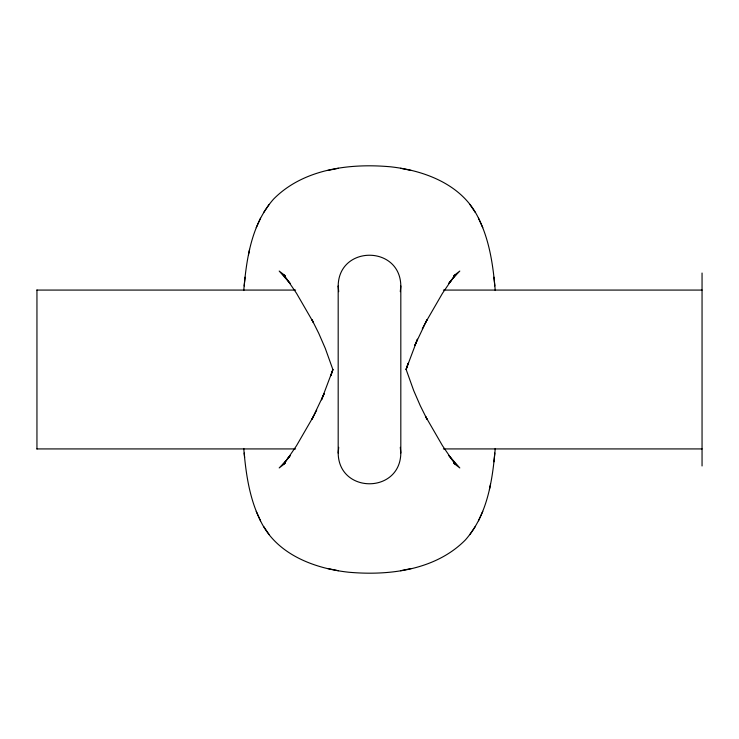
<?xml version="1.0" encoding="UTF-8"?>
<svg xmlns="http://www.w3.org/2000/svg" width="739" height="739" viewBox="0 0 739 739"><rect width="100%" height="100%" fill="white"/><g stroke="black" fill="none" stroke-linecap="round" stroke-linejoin="round"><path stroke-width="1.11" d="M243.759 290.547C246.484 258.502 251.5 224.139 273.559 199.124C303.387 168.815 349.935 163.143 390.395 166.783C425.008 170.543 462.669 184.842 478.502 218.208C489.671 240.655 493.172 265.837 495.241 290.547M338.185 285.975C338.656 244.997 400.344 244.997 400.815 285.975L400.815 453.025C400.353 494.021 338.647 494.021 338.185 453.025L338.185 285.975L338.711 291.665M338.185 453.025L338.711 447.326M400.289 291.665L400.815 285.975M243.759 448.453C245.828 473.163 249.329 498.345 260.498 520.792C276.331 554.158 313.992 568.457 348.605 572.217C389.065 575.857 435.613 570.185 465.441 539.876C487.5 514.861 492.516 480.498 495.241 448.453M245.08 277.18L244.184 285.947M493.92 461.82L494.816 453.053M248.516 254.733L249.579 249.376M489.421 489.624L490.484 484.267M260.498 218.208L256.23 227.677M478.502 520.792L482.77 511.323M316.698 410.154L311.987 419.244L324.19 393.591L321.511 399.836L332.956 369.5L330.776 375.8L332.855 369.5L325.299 348.411L318.758 333.354L311.987 319.756L313.456 322.592L296.496 293.272L287.268 279.739L283.194 274.529L290.094 283.425L279.194 271.056L285.282 275.767L282.732 274.474M422.302 328.846L427.013 319.756L414.81 345.409L417.489 339.164L406.044 369.5L408.224 363.2L406.145 369.5L413.701 390.589L420.242 405.646L427.013 419.244L425.544 416.408L442.504 445.728L451.732 459.261L455.806 464.471L448.906 455.575L459.806 467.944L453.718 463.233L456.268 464.526M313.456 416.408L296.496 445.728L287.268 459.261L290.094 455.575L283.194 464.471L290.094 455.575M425.544 322.592L442.504 293.272L451.732 279.739L448.906 283.425L455.806 274.529L448.906 283.425M269.162 204.407L263.62 212.573M469.838 534.593L475.38 526.427M286.15 460.646L279.194 467.944L285.282 463.233L282.732 464.526M452.85 278.354L459.806 271.056L453.718 275.767L456.268 274.474M338.434 168.28L327.645 170.497M400.566 570.72L411.355 568.503M36.95 290.076L295.6 290.076M443.4 290.076L702.05 290.076M36.95 448.924L295.6 448.924M443.4 448.924L702.05 448.924M411.355 170.497L400.566 168.28M327.645 568.503L338.434 570.72M475.38 212.573L469.838 204.407M263.62 526.427L269.162 534.593M482.77 227.677L478.502 218.208M256.23 511.323L260.498 520.792M494.816 285.947L493.92 277.18M244.184 453.053L244.637 457.441M400.289 447.326L400.815 453.025M702.05 273.033L702.05 465.967M36.95 289.956L36.95 449.044"/></g></svg>
